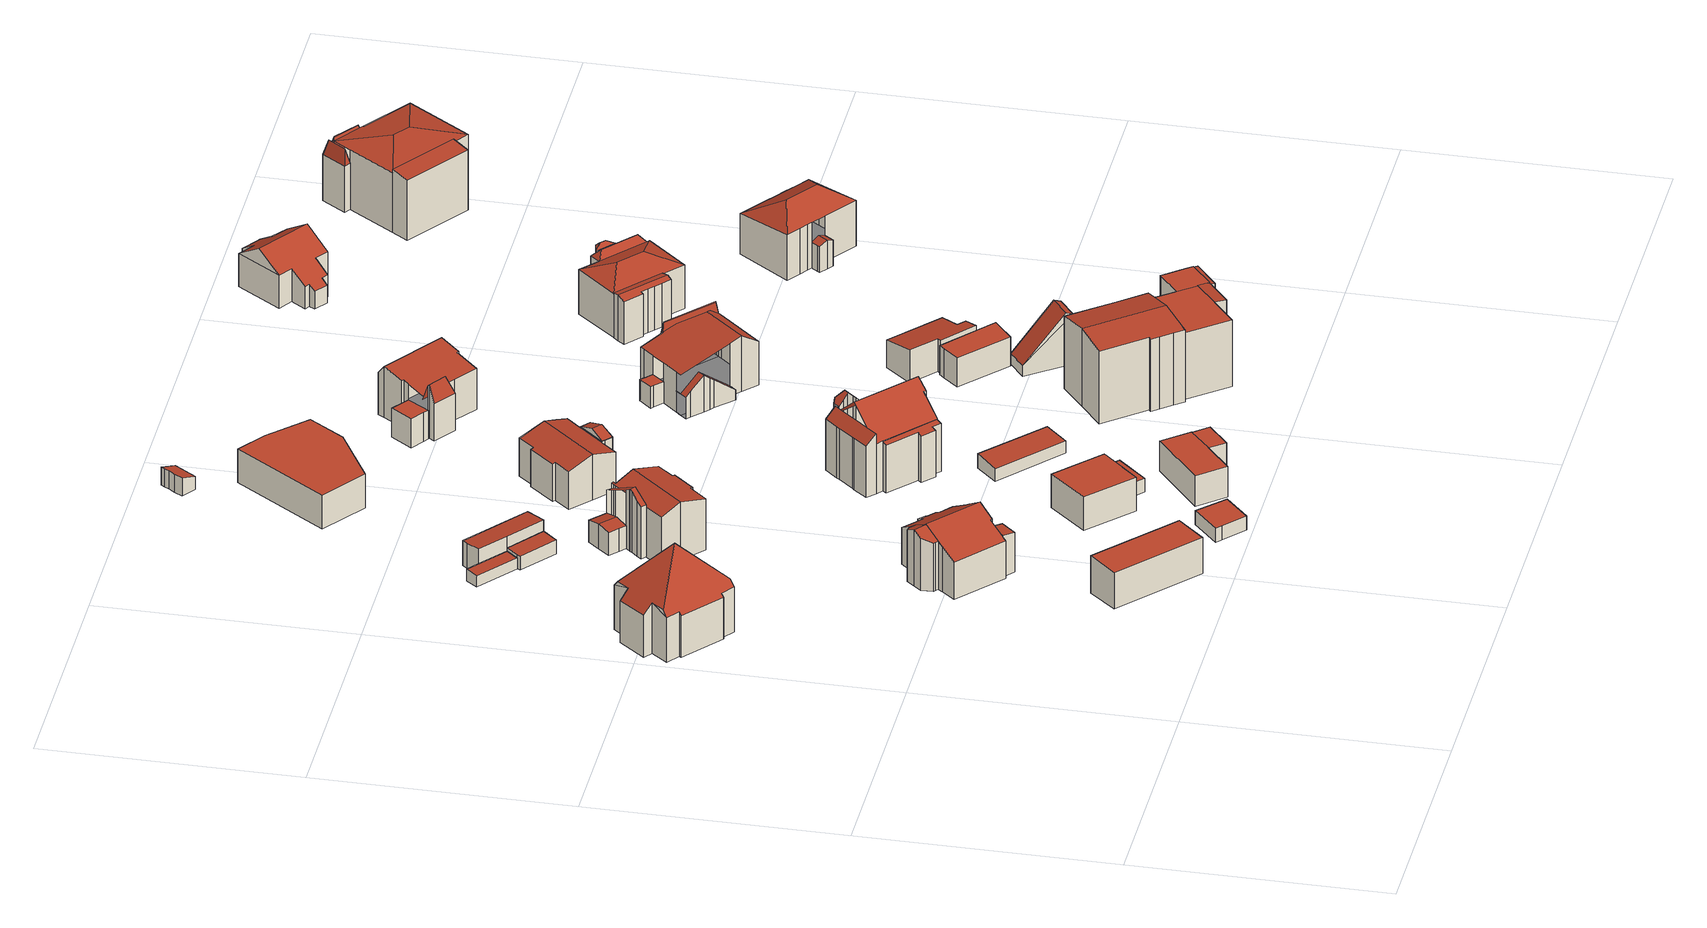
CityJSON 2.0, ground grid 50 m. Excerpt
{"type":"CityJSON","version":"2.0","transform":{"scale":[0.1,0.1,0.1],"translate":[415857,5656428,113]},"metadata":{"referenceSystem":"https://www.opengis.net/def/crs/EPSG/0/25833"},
"CityObjects":{
"building1":{"type":"Building","attributes":{"Dachtyp_tdc":"tdcFreeFormRoof","Gemeindeschluessel":14612000,"Dachneigung":51.07,"QualitaetDacherkennung":27,"Geometrietyp2DReferenz":"3000","measuredHeight":18.51,"function":"31001_9998","roofType":"5000"},"geometry":[{"type":"Solid","lod":"2","boundaries":[[[[0,1,2,3]],[[1,4,5,2]],[[4,6,7,5]],[[6,8,9,7]],[[8,10,11,9]],[[10,12,13,11]],[[12,14,15,13]],[[14,16,17,15]],[[16,18,19,17]],[[18,20,21,19]],[[20,22,23,21]],[[22,24,25,23]],[[24,26,27,25]],[[26,28,29,27]],[[28,30,31,29]],[[30,32,33,31]],[[32,34,35,33]],[[34,36,37,35]],[[36,38,39,37]],[[38,0,3,39]],[[3,2,5,7,9,11,13,15,17,19,21,23,25,27,29,31,33,35,37,39]],[[40,41,10,8,6,4,42]],[[43,22,20,18,16,14,12,41,40]],[[40,44,30,28,26,24,43]],[[36,34,32,44,40,42,1,0,38]],[[12,10,41]],[[24,22,43]],[[32,30,44]],[[4,1,42]]]],"semantics":{"surfaces":[{"type":"WallSurface"},{"type":"GroundSurface"},{"type":"RoofSurface"}],"values":[[0,0,0,0,0,0,0,0,0,0,0,0,0,0,0,0,0,0,0,0,1,2,2,2,2,0,0,0,0]]}}]},
"building2":{"type":"Building","attributes":{"Dachtyp_tdc":"tdcPolyFlatRoof","Gemeindeschluessel":14612000,"Dachneigung":2.67,"QualitaetDacherkennung":65,"Geometrietyp2DReferenz":"3000","measuredHeight":7.86,"function":"31001_9998","roofType":"2100"},"geometry":[{"type":"Solid","lod":"2","boundaries":[[[[45,46,47,48]],[[46,49,50,47]],[[49,51,52,50]],[[51,45,48,52]],[[51,49,46,45]],[[48,47,50,52]]]],"semantics":{"surfaces":[{"type":"WallSurface"},{"type":"RoofSurface"},{"type":"GroundSurface"}],"values":[[0,0,0,0,1,2]]}}]},
"building3":{"type":"Building","attributes":{"Gemeindeschluessel":14612000,"Geometrietyp2DReferenz":"3000","function":"31001_9998","roofType":"9999"},"children":["building3-1","building3-2","building3-3"]},
"building3-1":{"type":"BuildingPart","attributes":{"Dachtyp_tdc":"tdcGableRoof","Dachneigung":26.48,"QualitaetDacherkennung":49,"Geometrietyp2DReferenz":"3000","measuredHeight":11.97,"roofType":"3100"},"parents":["building3"],"geometry":[{"type":"MultiSurface","lod":"2","boundaries":[[[53,54,55,56]],[[54,57,58,55]],[[57,59,60,58]],[[59,61,62,60]],[[61,63,64,62]],[[63,65,66,64]],[[65,67,68,66]],[[67,69,70,68]],[[69,71,72,70]],[[71,73,74,72]],[[73,75,76,74]],[[75,77,78,79,76]],[[80,81,82,83]],[[81,84,85,82]],[[84,86,87,85]],[[88,53,56,89]],[[90,86,84,81,80,91,92,77,75]],[[75,73,71,69,67,65,63,61,59,57,54,53,88,93,90]],[[56,55,58,60,62,64,66,68,70,72,74,76,79,94,83,82,85,87,95,96,89]]],"semantics":{"surfaces":[{"type":"WallSurface"},{"type":"RoofSurface"},{"type":"GroundSurface"}],"values":[0,0,0,0,0,0,0,0,0,0,0,0,0,0,0,0,1,1,2]}}]},
"building3-2":{"type":"BuildingPart","attributes":{"Dachtyp_tdc":"tdcPolyFlatRoof","Dachneigung":6.51,"QualitaetDacherkennung":69,"Geometrietyp2DReferenz":"3000","measuredHeight":8.75,"roofType":"2100"},"parents":["building3"],"geometry":[{"type":"MultiSurface","lod":"2","boundaries":[[[78,97,98,79]],[[97,99,100,98]],[[99,101,83,100]],[[101,80,83]],[[101,99,97,78,102,91]],[[94,79,98,100,83]]],"semantics":{"surfaces":[{"type":"WallSurface"},{"type":"RoofSurface"},{"type":"GroundSurface"}],"values":[0,0,0,0,1,2]}}]},
"building3-3":{"type":"BuildingPart","attributes":{"Dachtyp_tdc":"tdcFreeFormRoof","Dachneigung":26.51,"QualitaetDacherkennung":49,"Geometrietyp2DReferenz":"3000","measuredHeight":11.92,"roofType":"5000"},"parents":["building3"],"geometry":[{"type":"MultiSurface","lod":"2","boundaries":[[[103,104,105,106,107]],[[108,88,89,88]],[[86,109,110,87]],[[109,111,112,110]],[[111,113,114,112]],[[113,115,116,114]],[[115,117,118,116]],[[117,119,120,118]],[[119,121,122,120]],[[121,103,107,122]],[[117,115,113,111,109,86,123]],[[123,124,93,108,104,103,121,119,117]],[[107,106,89,106,96,95,87,110,112,114,116,118,120,122]]],"semantics":{"surfaces":[{"type":"WallSurface"},{"type":"RoofSurface"},{"type":"GroundSurface"}],"values":[0,0,0,0,0,0,0,0,0,0,1,1,2]}}]},
"building4":{"type":"Building","attributes":{"Dachtyp_tdc":"tdcPolyFlatRoof","Gemeindeschluessel":14612000,"Dachneigung":5.64,"QualitaetDacherkennung":57,"Geometrietyp2DReferenz":"3000","measuredHeight":2.57,"function":"31001_9998","roofType":"2100"},"geometry":[{"type":"Solid","lod":"2","boundaries":[[[[125,126,127,128]],[[126,129,130,127]],[[129,131,132,130]],[[131,133,134,132]],[[133,125,128,134]],[[133,131,129,126,125]],[[128,127,130,132,134]]]],"semantics":{"surfaces":[{"type":"WallSurface"},{"type":"RoofSurface"},{"type":"GroundSurface"}],"values":[[0,0,0,0,0,1,2]]}}]},
"building5":{"type":"Building","attributes":{"Dachtyp_tdc":"tdcPolyFlatRoof","Gemeindeschluessel":14612000,"Dachneigung":0,"QualitaetDacherkennung":83,"Geometrietyp2DReferenz":"3000","measuredHeight":2.89,"function":"31001_9998","roofType":"1000"},"geometry":[{"type":"Solid","lod":"2","boundaries":[[[[135,136,137,138]],[[136,139,140,137]],[[139,141,142,140]],[[141,143,144,142]],[[143,135,138,144]],[[143,141,139,136,135]],[[138,137,140,142,144]]]],"semantics":{"surfaces":[{"type":"WallSurface"},{"type":"RoofSurface"},{"type":"GroundSurface"}],"values":[[0,0,0,0,0,1,2]]}}]},
"building6":{"type":"Building","attributes":{"Dachtyp_tdc":"tdcPolyFlatRoof","Gemeindeschluessel":14612000,"Dachneigung":3.12,"QualitaetDacherkennung":70,"Geometrietyp2DReferenz":"3000","measuredHeight":3.09,"function":"31001_9998","roofType":"2100"},"geometry":[{"type":"Solid","lod":"2","boundaries":[[[[145,146,147,148]],[[146,149,150,147]],[[149,151,152,150]],[[151,153,154,152]],[[153,145,148,154]],[[153,151,149,146,145]],[[148,147,150,152,154]]]],"semantics":{"surfaces":[{"type":"WallSurface"},{"type":"RoofSurface"},{"type":"GroundSurface"}],"values":[[0,0,0,0,0,1,2]]}}]},
"building7":{"type":"Building","attributes":{"Dachtyp_tdc":"tdcPolyFlatRoof","Gemeindeschluessel":14612000,"Dachneigung":4.18,"QualitaetDacherkennung":64,"Geometrietyp2DReferenz":"3000","measuredHeight":5.54,"function":"31001_9998","roofType":"2100"},"geometry":[{"type":"Solid","lod":"2","boundaries":[[[[155,156,157,130]],[[156,158,159,157]],[[158,160,161,159]],[[160,162,163,161]],[[162,164,132,163]],[[164,155,130,132]],[[164,162,160,158,156,155]],[[130,157,159,161,163,132]]]],"semantics":{"surfaces":[{"type":"WallSurface"},{"type":"RoofSurface"},{"type":"GroundSurface"}],"values":[[0,0,0,0,0,0,1,2]]}}]},
"building8":{"type":"Building","attributes":{"Gemeindeschluessel":14612000,"Geometrietyp2DReferenz":"3000","function":"31001_9998","roofType":"9999"},"children":["building8-1","building8-2","building8-3"]},
"building8-1":{"type":"BuildingPart","attributes":{"Dachtyp_tdc":"tdcGableRoof","Dachneigung":14.62,"QualitaetDacherkennung":26,"Geometrietyp2DReferenz":"3000","measuredHeight":12.32,"roofType":"3100"},"parents":["building8"],"geometry":[{"type":"MultiSurface","lod":"2","boundaries":[[[165,166,167,168]],[[166,169,170,167]],[[169,171,172,170]],[[166,165,173,174,175,176,177,178]],[[178,179,180,181,182,183,171,169,166]],[[184,185,186,187,188,189,190,191,192,168,167,170,172,193]],[[181,180,185,184,194]],[[180,179,186,185]],[[179,178,187,186]],[[178,177,188,187]],[[177,176,189,188]],[[176,175,190,189]],[[175,174,191,190]],[[174,173,192,191]],[[173,165,168,192]]],"semantics":{"surfaces":[{"type":"WallSurface"},{"type":"RoofSurface"},{"type":"GroundSurface"}],"values":[0,0,0,1,1,2,0,0,0,0,0,0,0,0,0]}}]},
"building8-2":{"type":"BuildingPart","attributes":{"Dachtyp_tdc":"tdcGableRoof","Dachneigung":10.02,"QualitaetDacherkennung":67,"Geometrietyp2DReferenz":"3000","measuredHeight":5.27,"roofType":"3100"},"parents":["building8"],"geometry":[{"type":"MultiSurface","lod":"2","boundaries":[[[195,196,197,198]],[[196,199,200,197]],[[199,201,202,200]],[[201,203,204,202]],[[203,205,206,204]],[[201,199,196,195,207]],[[207,205,203,201]],[[208,198,197,200,202,204,206]]],"semantics":{"surfaces":[{"type":"WallSurface"},{"type":"RoofSurface"},{"type":"GroundSurface"}],"values":[0,0,0,0,0,1,1,2]}}]},
"building8-3":{"type":"BuildingPart","attributes":{"Dachtyp_tdc":"tdcGableRoof","Dachneigung":27.17,"QualitaetDacherkennung":25,"Geometrietyp2DReferenz":"3000","measuredHeight":13.08,"roofType":"3100"},"parents":["building8"],"geometry":[{"type":"MultiSurface","lod":"2","boundaries":[[[209,194,184,206,205]],[[210,211,212,172,171]],[[211,213,214,212]],[[213,215,216,214]],[[215,217,218,216]],[[217,219,220,218]],[[219,221,195,198,220]],[[217,215,213,211,210,222]],[[222,182,194,209,221,219,217]],[[206,184,193,172,212,214,216,218,220,198,208]]],"semantics":{"surfaces":[{"type":"WallSurface"},{"type":"RoofSurface"},{"type":"GroundSurface"}],"values":[0,0,0,0,0,0,0,1,1,2]}}]},
"building9":{"type":"Building","attributes":{"Gemeindeschluessel":14612000,"Geometrietyp2DReferenz":"3000","function":"31001_9998","roofType":"9999"},"children":["building9-1","building9-2"]},
"building9-1":{"type":"BuildingPart","attributes":{"Dachtyp_tdc":"tdcPolyFlatRoof","Dachneigung":0,"QualitaetDacherkennung":56,"Geometrietyp2DReferenz":"3000","measuredHeight":7.16,"roofType":"1000"},"parents":["building9"],"geometry":[{"type":"MultiSurface","lod":"2","boundaries":[[[223,224,225]],[[223,226,227,224]],[[226,228,229,227]],[[228,230,231,229]],[[230,232,233,234,231]],[[230,228,226,223,232]],[[234,224,227,229,231]]],"semantics":{"surfaces":[{"type":"WallSurface"},{"type":"RoofSurface"},{"type":"GroundSurface"}],"values":[0,0,0,0,0,1,2]}}]},
"building9-2":{"type":"BuildingPart","attributes":{"Dachtyp_tdc":"tdcPolyFlatRoof","Dachneigung":0,"QualitaetDacherkennung":68,"Geometrietyp2DReferenz":"3000","measuredHeight":2.95,"roofType":"1000"},"parents":["building9"],"geometry":[{"type":"MultiSurface","lod":"2","boundaries":[[[235,236,237,238]],[[236,225,224,237]],[[233,239,240,234]],[[239,235,238,240]],[[239,233,225,236,235]],[[238,237,224,234,240]]],"semantics":{"surfaces":[{"type":"WallSurface"},{"type":"RoofSurface"},{"type":"GroundSurface"}],"values":[0,0,0,0,1,2]}}]},
"building10":{"type":"Building","attributes":{"Gemeindeschluessel":14612000,"Geometrietyp2DReferenz":"3000","function":"31001_9998","roofType":"9999"},"children":["building10-1","building10-2"]},
"building10-1":{"type":"BuildingPart","attributes":{"Dachtyp_tdc":"tdcPolyFlatRoof","Dachneigung":0,"QualitaetDacherkennung":64,"Geometrietyp2DReferenz":"3000","measuredHeight":6.33,"roofType":"1000"},"parents":["building10"],"geometry":[{"type":"MultiSurface","lod":"2","boundaries":[[[241,242,243,244]],[[242,245,246,243]],[[245,247,248,246]],[[247,245,242,241]],[[244,243,246,248]]],"semantics":{"surfaces":[{"type":"WallSurface"},{"type":"RoofSurface"},{"type":"GroundSurface"}],"values":[0,0,0,1,2]}}]},
"building10-2":{"type":"BuildingPart","attributes":{"Dachtyp_tdc":"tdcPolyFlatRoof","Dachneigung":0,"QualitaetDacherkennung":76,"Geometrietyp2DReferenz":"3000","measuredHeight":6.38,"roofType":"1000"},"parents":["building10"],"geometry":[{"type":"MultiSurface","lod":"2","boundaries":[[[249,250,251,252]],[[250,253,254,251]],[[253,255,241,244,254]],[[256,249,252,248,247]],[[256,255,253,250,249]],[[252,251,254,244,248]]],"semantics":{"surfaces":[{"type":"WallSurface"},{"type":"RoofSurface"},{"type":"GroundSurface"}],"values":[0,0,0,0,1,2]}}]},
"building11":{"type":"Building","attributes":{"Gemeindeschluessel":14612000,"Geometrietyp2DReferenz":"3000","function":"31001_9998","roofType":"9999"},"children":["building11-1","building11-2"]},
"building11-1":{"type":"BuildingPart","attributes":{"Dachtyp_tdc":"tdcGableRoof","Dachneigung":15.96,"QualitaetDacherkennung":63,"Geometrietyp2DReferenz":"3000","measuredHeight":9.62,"roofType":"3100"},"parents":["building11"],"geometry":[{"type":"MultiSurface","lod":"2","boundaries":[[[257,258,259,260]],[[258,261,262,259]],[[261,263,264,262]],[[263,265,266,264]],[[265,267,268,266]],[[267,269,270,268]],[[269,271,272,270]],[[271,273,274,272]],[[273,275,276,274]],[[275,277,278,276]],[[277,279,280,278]],[[279,281,282,280]],[[275,273,271,269,267,265,263,261]],[[261,258,257,281,279,277,275]],[[282,260,259,262,264,266,268,270,272,274,276,278,280]]],"semantics":{"surfaces":[{"type":"WallSurface"},{"type":"RoofSurface"},{"type":"GroundSurface"}],"values":[0,0,0,0,0,0,0,0,0,0,0,0,1,1,2]}}]},
"building11-2":{"type":"BuildingPart","attributes":{"Dachtyp_tdc":"tdcGableRoof","Dachneigung":20.11,"QualitaetDacherkennung":30,"Geometrietyp2DReferenz":"3000","measuredHeight":9.73,"roofType":"3100"},"parents":["building11"],"geometry":[{"type":"MultiSurface","lod":"2","boundaries":[[[283,284,285,282]],[[284,286,287,285]],[[286,288,289,287]],[[288,290,291,289]],[[290,292,257,260,291]],[[283,282,281]],[[284,283,293,294,286]],[[295,296,297,294,293]],[[286,294,297,288]],[[288,297,296,290]],[[290,296,295,292]],[[292,295,293,283]],[[285,287,289,291,260,282]]],"semantics":{"surfaces":[{"type":"WallSurface"},{"type":"RoofSurface"},{"type":"GroundSurface"}],"values":[0,0,0,0,0,0,1,1,0,0,0,0,2]}}]},
"building12":{"type":"Building","attributes":{"Gemeindeschluessel":14612000,"Geometrietyp2DReferenz":"3000","function":"31001_9998","roofType":"9999"},"children":["building12-1","building12-2","building12-3","building12-4"]},
"building12-1":{"type":"BuildingPart","attributes":{"Dachtyp_tdc":"tdcPolyFlatRoof","Dachneigung":16.77,"QualitaetDacherkennung":50,"Geometrietyp2DReferenz":"3000","measuredHeight":10.37,"roofType":"2100"},"parents":["building12"],"geometry":[{"type":"MultiSurface","lod":"2","boundaries":[[[298,299,300,301]],[[299,302,303,300]],[[302,304,305,303]],[[304,306,307,305]],[[306,308,309,307]],[[308,310,311,309]],[[312,298,301,313]],[[312,310,308,306,304,302,299,298]],[[301,300,303,305,307,309,311,313]]],"semantics":{"surfaces":[{"type":"WallSurface"},{"type":"RoofSurface"},{"type":"GroundSurface"}],"values":[0,0,0,0,0,0,0,1,2]}}]},
"building12-2":{"type":"BuildingPart","attributes":{"Dachtyp_tdc":"tdcFreeFormRoof","Dachneigung":44.81,"QualitaetDacherkennung":64,"Geometrietyp2DReferenz":"3000","measuredHeight":13.37,"roofType":"5000"},"parents":["building12"],"geometry":[{"type":"MultiSurface","lod":"2","boundaries":[[[314,315,316,317]],[[318,319,320,321]],[[319,322,323,320]],[[322,324,325,323]],[[324,326,327,325]],[[326,328,329,327]],[[328,330,331,329]],[[330,332,333,331]],[[332,334,335,333]],[[334,314,317,335]],[[330,328,326,324,336]],[[324,322,319,318,337,338,336]],[[338,339,315,314,334,332,330,336]],[[317,316,340,321,320,323,325,327,329,331,333,335]]],"semantics":{"surfaces":[{"type":"WallSurface"},{"type":"RoofSurface"},{"type":"GroundSurface"}],"values":[0,0,0,0,0,0,0,0,0,0,1,1,1,2]}}]},
"building12-3":{"type":"BuildingPart","attributes":{"Dachtyp_tdc":"tdcPolyFlatRoof","Dachneigung":41.93,"QualitaetDacherkennung":50,"Geometrietyp2DReferenz":"3000","measuredHeight":12.7,"roofType":"2100"},"parents":["building12"],"geometry":[{"type":"MultiSurface","lod":"2","boundaries":[[[341,342,343,344,345]],[[342,346,347,343]],[[346,348,349,347]],[[348,350,351,349]],[[350,352,353,351]],[[352,354,355,353]],[[354,356,357,358,355]],[[354,352,350,348,346,342,341,359,360,361,356]],[[358,362,344,343,347,349,351,353,355]]],"semantics":{"surfaces":[{"type":"WallSurface"},{"type":"RoofSurface"},{"type":"GroundSurface"}],"values":[0,0,0,0,0,0,0,1,2]}}]},
"building12-4":{"type":"BuildingPart","attributes":{"Dachtyp_tdc":"tdcGableRoof","Dachneigung":41.67,"QualitaetDacherkennung":53,"Geometrietyp2DReferenz":"3000","measuredHeight":16.21,"roofType":"3100"},"parents":["building12"],"geometry":[{"type":"MultiSurface","lod":"2","boundaries":[[[363,345,344,311,310]],[[357,364,365,358]],[[364,366,321,365]],[[366,318,321]],[[367,316,315]],[[367,368,369,316]],[[368,370,371,369]],[[370,372,373,371]],[[372,374,375,373]],[[374,376,312,313,375]],[[370,368,367,339,377,337,366,364,357,361,378]],[[378,359,345,363,376,374,372,370]],[[313,311,344,362,358,365,321,340,316,369,371,373,375]]],"semantics":{"surfaces":[{"type":"WallSurface"},{"type":"RoofSurface"},{"type":"GroundSurface"}],"values":[0,0,0,0,0,0,0,0,0,0,1,1,2]}}]},
"building13":{"type":"Building","attributes":{"Dachtyp_tdc":"tdcPolyFlatRoof","Gemeindeschluessel":14612000,"Dachneigung":5.57,"QualitaetDacherkennung":86,"Geometrietyp2DReferenz":"3000","measuredHeight":3.12,"function":"31001_9998","roofType":"2100"},"geometry":[{"type":"Solid","lod":"2","boundaries":[[[[379,380,381,382]],[[380,383,384,381]],[[383,385,386,384]],[[385,379,382,386]],[[385,383,380,379]],[[382,381,384,386]]]],"semantics":{"surfaces":[{"type":"WallSurface"},{"type":"RoofSurface"},{"type":"GroundSurface"}],"values":[[0,0,0,0,1,2]]}}]},
"building14":{"type":"Building","attributes":{"Dachtyp_tdc":"tdcPolyFlatRoof","Gemeindeschluessel":14612000,"Dachneigung":0,"QualitaetDacherkennung":85,"Geometrietyp2DReferenz":"3000","measuredHeight":7.05,"function":"31001_9998","roofType":"1000"},"geometry":[{"type":"Solid","lod":"2","boundaries":[[[[387,388,389,390]],[[388,391,392,389]],[[391,393,394,392]],[[393,395,396,394]],[[395,397,398,396]],[[397,387,390,398]],[[397,395,393,391,388,387]],[[390,389,392,394,396,398]]]],"semantics":{"surfaces":[{"type":"WallSurface"},{"type":"RoofSurface"},{"type":"GroundSurface"}],"values":[[0,0,0,0,0,0,1,2]]}}]},
"building15":{"type":"Building","attributes":{"Dachtyp_tdc":"tdcPolyFlatRoof","Gemeindeschluessel":14612000,"Dachneigung":17.77,"QualitaetDacherkennung":56,"Geometrietyp2DReferenz":"3000","measuredHeight":3.82,"function":"31001_9998","roofType":"2100"},"geometry":[{"type":"Solid","lod":"2","boundaries":[[[[399,400,401,402]],[[400,403,404,401]],[[403,405,406,404]],[[405,407,408,406]],[[407,409,410,408]],[[409,411,412,410]],[[411,399,402,412]],[[411,409,407,405,403,400,399]],[[402,401,404,406,408,410,412]]]],"semantics":{"surfaces":[{"type":"WallSurface"},{"type":"RoofSurface"},{"type":"GroundSurface"}],"values":[[0,0,0,0,0,0,0,1,2]]}}]},
"building16":{"type":"Building","attributes":{"Gemeindeschluessel":14612000,"Geometrietyp2DReferenz":"3000","function":"31001_9998","roofType":"9999"},"children":["building16-1","building16-2","building16-3"]},
"building16-1":{"type":"BuildingPart","attributes":{"Dachtyp_tdc":"tdcGableRoof","Dachneigung":12.94,"QualitaetDacherkennung":30,"Geometrietyp2DReferenz":"3000","measuredHeight":10.79,"roofType":"3100"},"parents":["building16"],"geometry":[{"type":"MultiSurface","lod":"2","boundaries":[[[413,414,415,416]],[[414,417,418,419,415]],[[420,421,422,423]],[[424,425,426]],[[424,427,428,425]],[[427,429,430,428]],[[429,431,432,430]],[[431,433,434,432]],[[433,435,436,434]],[[435,437,438,436]],[[437,439,440,438]],[[439,441,442,440]],[[441,443,444,442]],[[443,445,446,444]],[[445,447,448,446]],[[447,449,450,448]],[[449,413,416,450]],[[445,443,441,439,437,435,433,431]],[[431,429,427,424,420,417,414,413,449,447,445]],[[416,415,419,422,425,428,430,432,434,436,438,440,442,444,446,448,450]]],"semantics":{"surfaces":[{"type":"WallSurface"},{"type":"RoofSurface"},{"type":"GroundSurface"}],"values":[0,0,0,0,0,0,0,0,0,0,0,0,0,0,0,0,0,1,1,2]}}]},
"building16-2":{"type":"BuildingPart","attributes":{"Dachtyp_tdc":"tdcPolyFlatRoof","Dachneigung":0,"QualitaetDacherkennung":39,"Geometrietyp2DReferenz":"3000","measuredHeight":6.14,"roofType":"1000"},"parents":["building16"],"geometry":[{"type":"MultiSurface","lod":"2","boundaries":[[[451,452,453,454]],[[452,455,456,453]],[[455,457,458,456]],[[457,459,460,458]],[[459,426,425,460]],[[426,459,457,455,452,451,421]],[[422,454,453,456,458,460,425]]],"semantics":{"surfaces":[{"type":"WallSurface"},{"type":"RoofSurface"},{"type":"GroundSurface"}],"values":[0,0,0,0,0,1,2]}}]},
"building16-3":{"type":"BuildingPart","attributes":{"Dachtyp_tdc":"tdcFreeFormRoof","Dachneigung":70.69,"QualitaetDacherkennung":17,"Geometrietyp2DReferenz":"3000","measuredHeight":11.45,"roofType":"5000"},"parents":["building16"],"geometry":[{"type":"MultiSurface","lod":"2","boundaries":[[[461,462,463,464]],[[462,465,466,463]],[[465,467,468,466]],[[467,469,454,468]],[[469,470,451,454]],[[418,461,464,419]],[[470,469,467,465,462,471]],[[462,461,418,471]],[[418,423,470,471]],[[464,463,466,468,454,422,419]]],"semantics":{"surfaces":[{"type":"WallSurface"},{"type":"RoofSurface"},{"type":"GroundSurface"}],"values":[0,0,0,0,0,0,1,1,1,2]}}]},
"building17":{"type":"Building","attributes":{"Gemeindeschluessel":14612000,"Geometrietyp2DReferenz":"3000","function":"31001_9998","roofType":"9999"},"children":["building17-1","building17-2","building17-3","building17-4","building17-5"]},
"building17-1":{"type":"BuildingPart","attributes":{"Dachtyp_tdc":"tdcPolyFlatRoof","Dachneigung":0,"QualitaetDacherkennung":73,"Geometrietyp2DReferenz":"3000","measuredHeight":13.91,"roofType":"1000"},"parents":["building17"],"geometry":[{"type":"MultiSurface","lod":"2","boundaries":[[[472,473,474,475]],[[473,476,477,474]],[[476,478,479,477]],[[478,480,481,482,479]],[[483,472,475,484]],[[483,485,486,487,480,478,476,473,472]],[[475,474,477,479,482,488,489,484]]],"semantics":{"surfaces":[{"type":"WallSurface"},{"type":"RoofSurface"},{"type":"GroundSurface"}],"values":[0,0,0,0,0,1,2]}}]},
"building17-2":{"type":"BuildingPart","attributes":{"Dachtyp_tdc":"tdcPolyFlatRoof","Dachneigung":5.34,"QualitaetDacherkennung":45,"Geometrietyp2DReferenz":"3000","measuredHeight":13.86,"roofType":"2100"},"parents":["building17"],"geometry":[{"type":"MultiSurface","lod":"2","boundaries":[[[481,490,491,482]],[[490,492,493,491]],[[492,494,495,493]],[[492,490,481,496,494]],[[495,488,482,491,493]]],"semantics":{"surfaces":[{"type":"WallSurface"},{"type":"RoofSurface"},{"type":"GroundSurface"}],"values":[0,0,0,1,2]}}]},
"building17-3":{"type":"BuildingPart","attributes":{"Dachtyp_tdc":"tdcPolyFlatRoof","Dachneigung":0,"QualitaetDacherkennung":79,"Geometrietyp2DReferenz":"3000","measuredHeight":13.94,"roofType":"1000"},"parents":["building17"],"geometry":[{"type":"MultiSurface","lod":"2","boundaries":[[[497,483,484,498]],[[499,500,501,502]],[[500,503,504,501]],[[503,500,499,485,483,497,505]],[[498,484,489,502,501,504,506]]],"semantics":{"surfaces":[{"type":"WallSurface"},{"type":"RoofSurface"},{"type":"GroundSurface"}],"values":[0,0,0,1,2]}}]},
"building17-4":{"type":"BuildingPart","attributes":{"Dachtyp_tdc":"tdcGableRoof","Dachneigung":10.15,"QualitaetDacherkennung":61,"Geometrietyp2DReferenz":"3000","measuredHeight":16.5,"roofType":"3100"},"parents":["building17"],"geometry":[{"type":"MultiSurface","lod":"2","boundaries":[[[507,508,509,510]],[[508,511,512,509]],[[511,513,514,512]],[[513,515,516,514]],[[515,517,518,516]],[[517,519,520,518]],[[519,521,522,520]],[[521,523,524,522]],[[523,525,497,498,524]],[[526,504,503]],[[526,507,510,504]],[[527,525,523,521,519]],[[519,517,515,513,511,508,507,526,527]],[[510,509,512,514,516,518,520,522,524,498,506,504]]],"semantics":{"surfaces":[{"type":"WallSurface"},{"type":"RoofSurface"},{"type":"GroundSurface"}],"values":[0,0,0,0,0,0,0,0,0,0,0,1,1,2]}}]},
"building17-5":{"type":"BuildingPart","attributes":{"Dachtyp_tdc":"tdcPolyFlatRoof","Dachneigung":3.75,"QualitaetDacherkennung":71,"Geometrietyp2DReferenz":"3000","measuredHeight":14.01,"roofType":"2100"},"parents":["building17"],"geometry":[{"type":"MultiSurface","lod":"2","boundaries":[[[494,528,529,495]],[[528,530,499,502,529]],[[530,528,494,496,486,531]],[[489,488,495,529,502]]],"semantics":{"surfaces":[{"type":"WallSurface"},{"type":"RoofSurface"},{"type":"GroundSurface"}],"values":[0,0,1,2]}}]},
"building18":{"type":"Building","attributes":{"Gemeindeschluessel":14612000,"Geometrietyp2DReferenz":"3000","function":"31001_9998","roofType":"9999"},"children":["building18-1","building18-2","building18-3","building18-4"]},
"building18-1":{"type":"BuildingPart","attributes":{"Dachtyp_tdc":"tdcGableRoof","Dachneigung":38.2,"QualitaetDacherkennung":7,"Geometrietyp2DReferenz":"3000","measuredHeight":7.72,"roofType":"3100"},"parents":["building18"],"geometry":[{"type":"MultiSurface","lod":"2","boundaries":[[[532,533,534,535]],[[533,536,537,534]],[[536,538,539,537]],[[538,540,541,539]],[[540,542,543,541]],[[542,544,545,543]],[[540,538,536,533,532,546]],[[546,547,548,547,544,542,540]],[[549,550,551,535,534,537,539,541,543,545,550]]],"semantics":{"surfaces":[{"type":"WallSurface"},{"type":"RoofSurface"},{"type":"GroundSurface"}],"values":[0,0,0,0,0,0,1,1,2]}}]},
"building18-2":{"type":"BuildingPart","attributes":{"Dachtyp_tdc":"tdcPolyFlatRoof","Dachneigung":0,"QualitaetDacherkennung":55,"Geometrietyp2DReferenz":"3000","measuredHeight":4.56,"roofType":"1000"},"parents":["building18"],"geometry":[{"type":"MultiSurface","lod":"2","boundaries":[[[552,553,554,555]],[[553,556,557,554]],[[556,558,559,557]],[[560,561,562,563]],[[561,564,565,562]],[[564,552,555,565]],[[564,561,560,558,556,553,552]],[[555,554,557,559,563,562,565]]],"semantics":{"surfaces":[{"type":"WallSurface"},{"type":"RoofSurface"},{"type":"GroundSurface"}],"values":[0,0,0,0,0,0,1,2]}}]},
"building18-3":{"type":"BuildingPart","attributes":{"Dachtyp_tdc":"tdcGableAndHippedGRoof","Dachneigung":13.51,"QualitaetDacherkennung":23,"Geometrietyp2DReferenz":"3000","measuredHeight":11.79,"roofType":"9999"},"parents":["building18"],"geometry":[{"type":"MultiSurface","lod":"2","boundaries":[[[566,567,568,569]],[[567,570,532,535,568]],[[571,549,548]],[[571,572,563,549]],[[572,560,563]],[[573,574,575,559,558]],[[574,576,577,575]],[[576,578,579,580,577]],[[581,582,583,584]],[[582,566,569,583]],[[585,586,587]],[[586,578,576,574,573,572,571,588,570,567,587]],[[567,566,582,581,585,587]],[[569,568,535,551,550,549,563,559,575,577,580,589,590,584,583]]],"semantics":{"surfaces":[{"type":"WallSurface"},{"type":"RoofSurface"},{"type":"GroundSurface"}],"values":[0,0,0,0,0,0,0,0,0,0,1,1,1,2]}}]},
"building18-4":{"type":"BuildingPart","attributes":{"Dachtyp_tdc":"tdcFreeFormRoof","Dachneigung":81.44,"QualitaetDacherkennung":39,"Geometrietyp2DReferenz":"3000","measuredHeight":11.61,"roofType":"5000"},"parents":["building18"],"geometry":[{"type":"MultiSurface","lod":"2","boundaries":[[[591,592,593,594]],[[592,595,596,593]],[[595,597,598,596]],[[597,599,584,598]],[[579,600,601,580]],[[600,591,594,601]],[[599,597,602]],[[597,595,592,591,600,603,602]],[[600,579,603]],[[579,604,605,599,602,603]],[[594,593,596,598,584,590,589,580,601]]],"semantics":{"surfaces":[{"type":"WallSurface"},{"type":"RoofSurface"},{"type":"GroundSurface"}],"values":[0,0,0,0,0,0,1,1,1,1,2]}}]},
"building19":{"type":"Building","attributes":{"Dachtyp_tdc":"tdcPolyFlatRoof","Gemeindeschluessel":14612000,"Dachneigung":0,"QualitaetDacherkennung":69,"Geometrietyp2DReferenz":"3000","measuredHeight":6.08,"function":"31001_9998","roofType":"1000"},"geometry":[{"type":"Solid","lod":"2","boundaries":[[[[606,607,608,609]],[[607,610,611,608]],[[610,612,613,611]],[[612,614,615,613]],[[614,616,617,615]],[[616,618,619,617]],[[618,620,621,619]],[[620,606,609,621]],[[620,618,616,614,612,610,607,606]],[[609,608,611,613,615,617,619,621]]]],"semantics":{"surfaces":[{"type":"WallSurface"},{"type":"RoofSurface"},{"type":"GroundSurface"}],"values":[[0,0,0,0,0,0,0,0,1,2]]}}]},
"building20":{"type":"Building","attributes":{"Dachtyp_tdc":"tdcGableRoof","Gemeindeschluessel":14612000,"Dachneigung":45.6,"QualitaetDacherkennung":2,"Geometrietyp2DReferenz":"3000","measuredHeight":11.07,"function":"31001_9998","roofType":"3100"},"geometry":[{"type":"Solid","lod":"2","boundaries":[[[[622,623,624,625]],[[623,626,627,624]],[[626,628,629,627]],[[628,622,625,629]],[[626,623,630]],[[622,628,631]],[[623,622,631,630]],[[628,626,630,631]],[[625,624,627,629]]]],"semantics":{"surfaces":[{"type":"WallSurface"},{"type":"RoofSurface"},{"type":"GroundSurface"}],"values":[[0,0,0,0,0,0,1,1,2]]}}]},
"building21":{"type":"Building","attributes":{"Dachtyp_tdc":"tdcPolyFlatRoof","Gemeindeschluessel":14612000,"Dachneigung":9.1,"QualitaetDacherkennung":50,"Geometrietyp2DReferenz":"3000","measuredHeight":7.03,"function":"31001_9998","roofType":"2100"},"geometry":[{"type":"Solid","lod":"2","boundaries":[[[[632,633,634,635]],[[633,636,637,634]],[[636,638,639,637]],[[638,640,641,639]],[[640,642,643,641]],[[642,644,645,643]],[[644,646,647,645]],[[646,632,635,647]],[[646,644,642,640,638,636,633,632]],[[635,634,637,639,641,643,645,647]]]],"semantics":{"surfaces":[{"type":"WallSurface"},{"type":"RoofSurface"},{"type":"GroundSurface"}],"values":[[0,0,0,0,0,0,0,0,1,2]]}}]},
"building22":{"type":"Building","attributes":{"Gemeindeschluessel":14612000,"Geometrietyp2DReferenz":"3000","function":"31001_9998","roofType":"9999"},"children":["building22-1","building22-2","building22-3","building22-4"]},
"building22-1":{"type":"BuildingPart","attributes":{"Dachtyp_tdc":"tdcHipRoof","Dachneigung":22.92,"QualitaetDacherkennung":77,"Geometrietyp2DReferenz":"3000","measuredHeight":11.51,"roofType":"3200"},"parents":["building22"],"geometry":[{"type":"MultiSurface","lod":"2","boundaries":[[[648,649,650]],[[648,651,652,649]],[[651,653,654,652]],[[653,655,656,654]],[[657,658,659,660]],[[658,661,662,659]],[[661,663,662]],[[658,657,664]],[[653,651,665]],[[657,655,653,665,664]],[[651,648,661,658,664,665]],[[649,652,654,656,660,659,662]]],"semantics":{"surfaces":[{"type":"WallSurface"},{"type":"RoofSurface"},{"type":"GroundSurface"}],"values":[0,0,0,0,0,0,0,1,1,1,1,2]}}]},
"building22-2":{"type":"BuildingPart","attributes":{"Dachtyp_tdc":"tdcGableRoof","Dachneigung":20.36,"QualitaetDacherkennung":29,"Geometrietyp2DReferenz":"3000","measuredHeight":9.7,"roofType":"3100"},"parents":["building22"],"geometry":[{"type":"MultiSurface","lod":"2","boundaries":[[[666,667,668,656,655]],[[667,669,670,668]],[[669,671,672,670]],[[671,673,674,672]],[[673,675,676,674]],[[675,677,678,676]],[[677,679,680,678]],[[679,681,682,680]],[[681,683,684,682]],[[683,685,686,684]],[[685,687,657,660,686]],[[683,681,679,677,675,673,671,669,667]],[[667,666,687,685,683]],[[656,668,670,672,674,676,678,680,682,684,686,660]]],"semantics":{"surfaces":[{"type":"WallSurface"},{"type":"RoofSurface"},{"type":"GroundSurface"}],"values":[0,0,0,0,0,0,0,0,0,0,0,1,1,2]}}]},
"building22-3":{"type":"BuildingPart","attributes":{"Dachtyp_tdc":"tdcFreeFormRoof","Dachneigung":47.2,"QualitaetDacherkennung":14,"Geometrietyp2DReferenz":"3000","measuredHeight":10.69,"roofType":"5000"},"parents":["building22"],"geometry":[{"type":"MultiSurface","lod":"2","boundaries":[[[688,689,690,691,692]],[[689,693,694,690]],[[693,695,696,697,694]],[[698,699,693,689]],[[698,689,688]],[[699,698,688,695]],[[699,695,693]],[[697,691,690,694]]],"semantics":{"surfaces":[{"type":"WallSurface"},{"type":"RoofSurface"},{"type":"GroundSurface"}],"values":[0,0,0,1,1,1,1,2]}}]},
"building22-4":{"type":"BuildingPart","attributes":{"Dachtyp_tdc":"tdcFreeFormRoof","Dachneigung":47.53,"QualitaetDacherkennung":17,"Geometrietyp2DReferenz":"3000","measuredHeight":10.7,"roofType":"5000"},"parents":["building22"],"geometry":[{"type":"MultiSurface","lod":"2","boundaries":[[[696,700,701,697]],[[700,702,703,701]],[[702,704,705,703]],[[704,650,649,705]],[[663,706,707,662]],[[706,692,691,707]],[[706,663,708]],[[663,650,709,708]],[[650,704,702,709]],[[702,700,696,692,706,708,709]],[[697,701,703,705,649,662,707,691]]],"semantics":{"surfaces":[{"type":"WallSurface"},{"type":"RoofSurface"},{"type":"GroundSurface"}],"values":[0,0,0,0,0,0,1,1,1,1,2]}}]},
"building23":{"type":"Building","attributes":{"Dachtyp_tdc":"tdcFreeFormRoof","Gemeindeschluessel":14612000,"Dachneigung":34.51,"QualitaetDacherkennung":47,"Geometrietyp2DReferenz":"3000","measuredHeight":10.34,"function":"31001_9998","roofType":"5000"},"geometry":[{"type":"Solid","lod":"2","boundaries":[[[[710,711,712,713]],[[711,714,715,712]],[[714,716,717,715]],[[716,718,719,717]],[[718,720,721,719]],[[720,722,723,721]],[[722,724,725,723]],[[724,726,727,725]],[[726,728,729,727]],[[728,730,731,729]],[[730,732,733,731]],[[732,734,735,733]],[[734,736,737,735]],[[736,738,739,737]],[[738,740,741,739]],[[740,742,743,741]],[[740,738,736,734,744,745,718,716,714,711,710,742]],[[744,732,730,728,726,724,722,720,745]],[[720,718,745]],[[734,732,744]],[[743,713,712,715,717,719,721,723,725,727,729,731,733,735,737,739,741]],[[742,710,713,743]]]],"semantics":{"surfaces":[{"type":"WallSurface"},{"type":"RoofSurface"},{"type":"GroundSurface"}],"values":[[0,0,0,0,0,0,0,0,0,0,0,0,0,0,0,0,1,1,0,0,2,0]]}}]},
"building24":{"type":"Building","attributes":{"Gemeindeschluessel":14612000,"Geometrietyp2DReferenz":"3000","function":"31001_9998","roofType":"9999"},"children":["building24-1","building24-2"]},
"building24-1":{"type":"BuildingPart","attributes":{"Dachtyp_tdc":"tdcGableRoof","Dachneigung":19.27,"QualitaetDacherkennung":61,"Geometrietyp2DReferenz":"3000","measuredHeight":6.05,"roofType":"3100"},"parents":["building24"],"geometry":[{"type":"MultiSurface","lod":"2","boundaries":[[[746,747,748,749]],[[747,750,751,748]],[[750,752,753,751]],[[754,755,756,757]],[[755,746,749,756]],[[758,752,750,747,746]],[[746,755,754,758]],[[749,748,751,753,759,757,756]]],"semantics":{"surfaces":[{"type":"WallSurface"},{"type":"RoofSurface"},{"type":"GroundSurface"}],"values":[0,0,0,0,0,1,1,2]}}]},
"building24-2":{"type":"BuildingPart","attributes":{"Dachtyp_tdc":"tdcHipRoof","Dachneigung":29.9,"QualitaetDacherkennung":48,"Geometrietyp2DReferenz":"3000","measuredHeight":12.76,"roofType":"3200"},"parents":["building24"],"geometry":[{"type":"MultiSurface","lod":"2","boundaries":[[[760,753,752]],[[760,761,762,753]],[[761,763,764,762]],[[763,765,766,764]],[[765,767,768,766]],[[767,769,770,768]],[[769,771,772,770]],[[771,773,774,772]],[[773,775,776,774]],[[775,777,778,776]],[[777,779,780,778]],[[779,781,782,780]],[[781,783,757,782]],[[783,754,757]],[[781,779,777,784]],[[767,765,785]],[[777,775,773,771,769,767,785,784]],[[765,763,761,760,783,781,784,785]],[[753,762,764,766,768,770,772,774,776,778,780,782,757,759]]],"semantics":{"surfaces":[{"type":"WallSurface"},{"type":"RoofSurface"},{"type":"GroundSurface"}],"values":[0,0,0,0,0,0,0,0,0,0,0,0,0,0,1,1,1,1,2]}}]},
"building25":{"type":"Building","attributes":{"Gemeindeschluessel":14612000,"Geometrietyp2DReferenz":"3000","function":"31001_9998","roofType":"9999"},"children":["building25-1","building25-2","building25-3","building25-4"]},
"building25-1":{"type":"BuildingPart","attributes":{"Dachtyp_tdc":"tdcPolyFlatRoof","Dachneigung":10.44,"QualitaetDacherkennung":41,"Geometrietyp2DReferenz":"3000","measuredHeight":13.24,"roofType":"2100"},"parents":["building25"],"geometry":[{"type":"MultiSurface","lod":"2","boundaries":[[[786,787,788,789,790]],[[787,791,792,788]],[[791,793,794,795,792]],[[793,791,787,786]],[[789,788,792,795]]],"semantics":{"surfaces":[{"type":"WallSurface"},{"type":"RoofSurface"},{"type":"GroundSurface"}],"values":[0,0,0,1,2]}}]},
"building25-2":{"type":"BuildingPart","attributes":{"Dachtyp_tdc":"tdcFreeFormRoof","Dachneigung":74.89,"QualitaetDacherkennung":22,"Geometrietyp2DReferenz":"3000","measuredHeight":12.84,"roofType":"5000"},"parents":["building25"],"geometry":[{"type":"MultiSurface","lod":"2","boundaries":[[[796,797,798,799,800]],[[797,801,802,798]],[[803,801,797]],[[804,803,797,796]],[[804,796,805]],[[803,804,805,801]],[[806,799,798,802]]],"semantics":{"surfaces":[{"type":"WallSurface"},{"type":"RoofSurface"},{"type":"GroundSurface"}],"values":[0,0,1,1,1,1,2]}}]},
"building25-3":{"type":"BuildingPart","attributes":{"Dachtyp_tdc":"tdcFreeFormRoof","Dachneigung":76.66,"QualitaetDacherkennung":28,"Geometrietyp2DReferenz":"3000","measuredHeight":12.82,"roofType":"5000"},"parents":["building25"],"geometry":[{"type":"MultiSurface","lod":"2","boundaries":[[[807,808,809,810]],[[808,811,812,809]],[[811,800,799,812]],[[813,800,811]],[[814,813,811,808]],[[814,808,807]],[[813,814,807,815,800]],[[810,809,812,799,806]]],"semantics":{"surfaces":[{"type":"WallSurface"},{"type":"RoofSurface"},{"type":"GroundSurface"}],"values":[0,0,0,1,1,1,1,2]}}]},
"building25-4":{"type":"BuildingPart","attributes":{"Dachtyp_tdc":"tdcHipRoof","Dachneigung":10.11,"QualitaetDacherkennung":55,"Geometrietyp2DReferenz":"3000","measuredHeight":13.96,"roofType":"3200"},"parents":["building25"],"geometry":[{"type":"MultiSurface","lod":"2","boundaries":[[[794,816,807,810,795]],[[817,818,819,802,801]],[[818,820,821,819]],[[820,790,789,821]],[[822,816,794,823]],[[820,818,824]],[[794,790,820,824,823]],[[818,817,822,823,824]],[[789,795,810,806,802,819,821]]],"semantics":{"surfaces":[{"type":"WallSurface"},{"type":"RoofSurface"},{"type":"GroundSurface"}],"values":[0,0,0,0,1,1,1,1,2]}}]}
},
"vertices":[
[24,922,108],[0,940,108],[0,940,14],[24,922,14],[25,972,121],[25,972,14],[9,984,102],[9,984,14],[50,1036,102],[50,1036,14],[66,1024,121],[66,1024,14],[91,1055,108],[91,1055,14],[121,1032,108],[121,1032,14],[124,1036,102],[124,1036,14],[189,984,102],[189,984,14],[186,980,108],[186,980,14],[216,957,109],[216,957,14],[192,925,122],[192,925,14],[207,913,102],[207,913,14],[166,860,102],[166,860,14],[150,873,122],[150,873,14],[126,842,109],[126,842,14],[102,860,108],[102,860,14],[99,856,102],[99,856,14],[21,918,102],[21,918,14],[109,948,199],[84,1047,121],[7,948,121],[210,948,122],[132,850,122],
[347,190,85],[393,242,88],[393,242,9],[347,190,9],[543,110,88],[543,110,9],[498,58,85],[498,58,9],
[418,594,89],[436,579,89],[436,579,12],[418,594,12],[455,562,89],[455,562,12],[466,574,80],[466,574,12],[479,562,80],[479,562,12],[477,559,82],[477,559,12],[492,547,82],[492,547,12],[484,537,89],[484,537,12],[507,518,89],[507,518,12],[480,486,113],[480,486,12],[483,483,113],[483,483,12],[463,459,132],[463,459,12],[439,432,114],[439,432,99],[439,432,12],[411,406,95],[407,401,91],[407,401,12],[411,406,12],[317,477,91],[317,477,12],[338,502,107],[338,502,12],[398,572,106],[398,572,12],[370,539,132],[417,413,99],[436,435,114],[376,546,126],[436,435,12],[370,538,12],[370,539,12],
[456,417,96],[456,417,12],[431,389,96],[431,389,12],[411,406,99],[436,435,99],
[386,567,115],[391,563,115],[391,563,113],[391,563,12],[386,567,12],[398,572,109],[346,512,113],[346,512,12],[342,516,113],[342,516,12],[337,519,113],[337,519,12],[336,542,122],[336,542,12],[348,557,131],[348,557,12],[361,572,121],[361,572,12],[380,572,115],[380,572,12],[370,538,131],[370,539,131],
[188,1327,35],[205,1349,37],[205,1349,12],[188,1327,12],[228,1331,37],[228,1331,12],[280,1290,37],[280,1290,12],[263,1268,35],[263,1268,12],
[615,47,40],[605,56,40],[605,56,11],[615,47,11],[658,104,40],[658,104,11],[708,56,40],[708,56,11],[658,10,40],[658,10,11],
[259,1262,42],[263,1268,42],[263,1268,13],[259,1262,13],[280,1290,44],[280,1290,13],[349,1237,44],[349,1237,13],[327,1209,42],[327,1209,13],
[228,1331,68],[247,1356,65],[247,1356,12],[255,1366,65],[255,1366,12],[376,1272,65],[376,1272,12],[349,1237,68],[349,1237,12],[280,1290,68],
[395,949,120],[352,986,135],[352,986,12],[395,949,12],[320,1014,118],[320,1014,12],[350,1049,118],[350,1049,12],[426,984,120],[430,980,119],[465,1020,119],[461,1024,120],[487,1055,120],[445,1092,135],[415,1118,119],[420,1124,119],[417,1126,118],[403,1110,118],[372,1074,118],[417,1126,12],[420,1124,12],[415,1118,12],[445,1092,12],[487,1055,12],[461,1024,12],[465,1020,12],[430,980,12],[426,984,12],[372,1074,12],[417,1126,107],
[371,1090,60],[359,1100,60],[359,1100,12],[371,1090,12],[341,1116,60],[341,1116,12],[359,1138,65],[359,1138,12],[379,1160,59],[379,1160,12],[409,1133,59],[409,1133,12],[390,1111,65],[390,1111,12],
[409,1133,107],[350,1049,122],[342,1056,122],[342,1056,12],[349,1065,129],[349,1065,12],[360,1077,140],[360,1077,12],[363,1081,143],[363,1081,12],[364,1082,142],[364,1082,12],[371,1090,136],[372,1074,143],
[711,249,82],[711,249,11],[711,249,40],[682,217,82],[682,217,11],[597,296,82],[597,296,11],[663,369,82],[663,369,11],[749,290,82],[749,290,40],[749,290,11],
[800,272,40],[748,215,40],[748,215,11],[800,272,11],[763,306,40],[763,306,11],
[864,153,75],[889,124,75],[889,124,12],[864,153,12],[841,84,75],[841,84,12],[817,113,75],[817,113,12],
[760,65,76],[717,116,76],[717,116,12],[760,65,12],[822,203,76],[822,203,12],[864,153,76],[817,113,76],
[585,1177,95],[559,1147,95],[559,1147,14],[585,1177,14],[519,1181,110],[519,1181,14],[478,1217,94],[478,1217,14],[504,1247,94],[504,1247,14],[499,1251,92],[499,1251,14],[542,1300,92],[542,1300,14],[547,1296,94],[547,1296,14],[573,1327,94],[573,1327,14],[615,1290,110],[615,1290,14],[636,1272,102],[636,1272,14],[655,1256,95],[655,1256,14],[628,1226,95],[628,1226,14],
[628,1226,98],[632,1222,98],[632,1222,14],[645,1212,98],[645,1212,14],[602,1162,98],[602,1162,14],[590,1173,98],[590,1173,14],[585,1177,98],[605,1200,111],[622,1186,111],[585,1177,99],[590,1173,99],[602,1162,99],
[743,588,113],[729,601,113],[729,601,12],[743,588,12],[722,593,110],[722,593,12],[698,615,110],[698,615,12],[705,622,113],[705,622,12],[650,670,113],[650,670,12],[656,677,116],[656,677,12],[750,596,116],[750,596,12],
[806,727,89],[804,724,90],[804,724,12],[806,727,12],[735,785,110],[746,776,124],[746,776,12],[735,785,12],[755,787,124],[755,787,12],[764,787,131],[764,787,12],[771,788,125],[771,788,12],[785,776,125],[785,776,12],[786,769,132],[786,769,12],[787,759,125],[787,759,12],[779,751,125],[779,751,12],[768,770,146],[737,783,113],[761,762,146],[786,740,113],[761,762,12],
[644,687,139],[628,702,120],[628,702,12],[644,687,12],[644,687,117],[650,728,120],[650,728,12],[654,732,120],[654,732,12],[679,761,119],[679,761,12],[684,767,119],[684,767,12],[706,792,120],[706,792,12],[722,778,139],[722,778,125],[722,778,12],[660,706,139],[686,736,139],[712,766,139],[686,736,12],
[656,677,118],[731,788,113],[731,788,12],[735,785,113],[804,724,113],[840,692,113],[840,692,12],[795,640,175],[795,640,12],[781,623,155],[781,623,12],[777,627,155],[777,627,12],[750,596,118],[761,762,113],[686,736,175],
[732,486,36],[770,526,41],[770,526,10],[732,486,10],[886,422,41],[886,422,10],[852,381,36],[852,381,10],
[411,1577,85],[324,1638,85],[324,1638,14],[411,1577,14],[450,1819,85],[450,1819,14],[506,1780,85],[506,1780,14],[576,1711,85],[576,1711,14],[528,1642,85],[528,1642,14],
[386,1908,51],[396,1923,51],[396,1923,13],[386,1908,13],[405,1935,51],[405,1935,13],[411,1945,51],[411,1945,13],[416,1952,51],[416,1952,13],[443,1932,41],[443,1932,13],[413,1889,41],[413,1889,13],
[782,1448,100],[738,1479,100],[738,1479,14],[782,1448,14],[717,1493,100],[717,1493,92],[717,1493,14],[671,1524,100],[671,1524,75],[671,1524,14],[671,1524,92],[692,1555,109],[692,1555,14],[692,1555,75],[699,1565,112],[699,1565,14],[695,1568,112],[695,1568,14],[721,1605,122],[721,1605,14],[730,1618,102],[730,1618,14],[745,1608,102],[745,1608,14],[762,1597,102],[762,1597,14],[815,1561,102],[815,1561,14],[831,1549,102],[831,1549,14],[848,1537,102],[848,1537,14],[839,1524,122],[839,1524,14],[814,1487,112],[814,1487,14],[810,1489,112],[810,1489,14],
[664,1513,75],[655,1519,75],[655,1519,14],[664,1513,14],[629,1537,75],[629,1537,14],[658,1579,75],[658,1579,14],[684,1561,75],[684,1561,14],
[713,1486,91],[703,1471,92],[703,1471,14],[713,1486,14],[660,1501,92],[660,1501,14],[667,1511,126],[667,1511,14],[664,1513,126],[664,1513,128],[699,1489,128],
[1272,293,143],[1281,281,143],[1281,281,3],[1272,293,3],[1292,268,143],[1292,268,3],[1306,251,143],[1306,251,3],[1314,241,143],[1314,241,142],[1314,241,3],[1224,253,143],[1224,253,3],[1250,220,143],[1260,209,143],[1266,201,143],[1266,201,3],[1250,220,3],
[1320,234,141],[1320,234,3],[1268,192,141],[1268,192,3],[1263,199,142],[1263,199,3],[1266,201,142],
[1188,298,143],[1188,298,3],[1200,179,143],[1147,136,143],[1147,136,3],[1200,179,3],[1084,214,143],[1084,214,3],[1133,254,143],[1133,254,3],
[1078,208,155],[1064,226,155],[1064,226,3],[1078,208,3],[1046,248,155],[1046,248,3],[1034,262,155],[1034,262,3],[1038,266,156],[1038,266,3],[974,345,156],[974,345,3],[1026,386,168],[1026,386,3],[1080,430,156],[1080,430,3],[1144,351,156],[1144,351,3],[1188,298,156],[1084,214,157],[1133,254,168],
[1215,160,142],[1215,160,3],[1200,179,144],[1250,220,144],
[916,1010,36],[905,998,36],[905,998,15],[916,1010,15],[871,1030,73],[871,1030,15],[863,1036,81],[863,1036,15],[853,1045,92],[853,1045,15],[831,1065,69],[831,1065,15],[823,1072,60],[823,1072,15],[863,1057,92],[833,1084,60],[842,1094,60],[842,1094,15],[833,1084,15],[863,1057,15],
[868,1166,60],[873,1161,60],[873,1161,15],[868,1166,15],[876,1158,60],[876,1158,15],[889,1147,60],[889,1147,15],[868,1122,60],[852,1137,60],[852,1137,15],[868,1122,15],[846,1142,60],[846,1142,15],
[964,967,106],[935,993,132],[935,993,15],[964,967,15],[916,1010,126],[842,1094,100],[868,1122,100],[889,1147,100],[906,1166,100],[906,1166,15],[913,1174,100],[913,1174,15],[952,1140,112],[952,1140,103],[952,1140,15],[1045,1057,106],[1040,1052,106],[1040,1052,15],[1045,1057,15],[1030,1070,119],[975,1119,119],[1004,1070,132],[833,1084,100],[975,1119,15],[1030,1070,15],
[995,1113,103],[998,1117,67],[998,1117,15],[995,1113,15],[1054,1068,65],[1054,1068,15],[1050,1063,103],[1050,1063,15],[1045,1057,103],[957,1146,103],[957,1146,15],[1044,1063,131],[957,1140,131],[975,1119,103],[1030,1070,103],
[1034,617,72],[1060,647,72],[1060,647,11],[1034,617,11],[1070,657,72],[1070,657,11],[1072,655,72],[1072,655,11],[1134,603,72],[1134,603,11],[1168,574,72],[1168,574,11],[1156,564,72],[1156,564,11],[1124,538,72],[1124,538,11],
[1089,508,35],[1128,538,35],[1128,538,13],[1089,508,13],[1189,459,118],[1189,459,13],[1150,428,118],[1150,428,13],[1181,470,124],[1142,439,124],
[1029,704,81],[1073,755,70],[1073,755,12],[1029,704,12],[1168,672,70],[1168,672,12],[1139,639,77],[1139,639,12],[1154,626,77],[1154,626,12],[1134,603,82],[1134,603,12],[1072,655,82],[1072,655,12],[1077,662,81],[1077,662,12],
[1253,1230,111],[1253,1230,17],[1253,1230,109],[1256,1227,111],[1256,1227,17],[1190,1149,109],[1190,1149,17],[1152,1182,109],[1152,1182,17],[1067,1254,109],[1133,1332,111],[1133,1332,17],[1067,1254,17],[1170,1301,111],[1170,1301,17],[1170,1301,109],[1137,1263,132],[1184,1223,132],
[1152,1182,111],[1143,1171,114],[1143,1171,17],[1136,1163,109],[1136,1163,17],[1120,1176,109],[1120,1176,17],[1107,1187,109],[1107,1187,17],[1096,1197,109],[1096,1197,17],[1084,1207,109],[1084,1207,17],[1081,1203,107],[1081,1203,17],[1048,1231,107],[1048,1231,17],[1058,1244,114],[1058,1244,17],[1066,1253,111],[1066,1253,17],[1067,1254,111],
[1196,1313,115],[1215,1318,115],[1215,1318,17],[1196,1313,17],[1196,1313,109],[1230,1305,115],[1230,1305,17],[1229,1285,115],[1229,1285,109],[1229,1285,17],[1213,1309,123],[1222,1301,123],
[1237,1278,109],[1237,1278,17],[1270,1250,109],[1270,1250,17],[1264,1243,109],[1264,1243,17],[1187,1321,109],[1187,1321,17],[1188,1302,124],[1251,1248,124],
[1060,1802,51],[1068,1813,60],[1068,1813,14],[1060,1802,14],[1058,1819,60],[1058,1819,14],[1077,1847,83],[1077,1847,14],[1050,1865,83],[1050,1865,14],[1109,1951,84],[1109,1951,14],[1141,1929,84],[1141,1929,14],[1159,1955,64],[1159,1955,14],[1190,1933,64],[1190,1933,14],[1196,1929,64],[1196,1929,14],[1177,1903,85],[1177,1903,14],[1207,1882,85],[1207,1882,14],[1149,1796,82],[1149,1796,14],[1124,1813,82],[1124,1813,14],[1106,1787,60],[1106,1787,14],[1094,1795,60],[1094,1795,14],[1086,1784,51],[1086,1784,14],[1178,1839,118],[1079,1907,118],
[1378,926,75],[1364,937,68],[1364,937,14],[1378,926,14],[1367,941,68],[1367,941,14],[1376,954,68],[1376,954,14],[1403,935,69],[1391,918,69],[1391,918,14],[1403,935,14],[1391,944,75],[1391,944,14],
[1376,954,110],[1368,960,110],[1368,960,14],[1353,970,110],[1353,970,14],[1326,989,110],[1326,989,14],[1398,1090,99],[1398,1090,14],[1452,1053,99],[1452,1053,14],[1471,1039,99],[1471,1039,14],[1490,1026,99],[1490,1026,14],[1512,1010,99],[1512,1010,14],[1538,992,99],[1538,992,14],[1523,971,101],[1523,971,14],[1466,891,110],[1466,891,14],[1403,935,110],[1455,960,142],[1392,1004,142],
[1473,1631,145],[1452,1600,138],[1452,1600,12],[1473,1631,12],[1473,1631,138],[1328,1686,138],[1328,1686,12],[1349,1717,145],[1349,1717,138],[1349,1717,12],
[1443,1854,113],[1504,1812,113],[1504,1812,12],[1443,1854,12],[1443,1854,109],[1495,1800,113],[1495,1800,12],[1493,1810,141],[1445,1844,141],[1434,1842,113],[1434,1842,12],
[1411,1808,109],[1399,1816,109],[1399,1816,12],[1411,1808,12],[1431,1862,109],[1431,1862,12],[1433,1852,140],[1409,1818,140],[1434,1842,109],
[1411,1808,138],[1495,1800,138],[1589,1734,138],[1589,1734,12],[1504,1610,138],[1504,1610,12],[1434,1842,138],[1453,1738,152],[1487,1714,152]
]}
